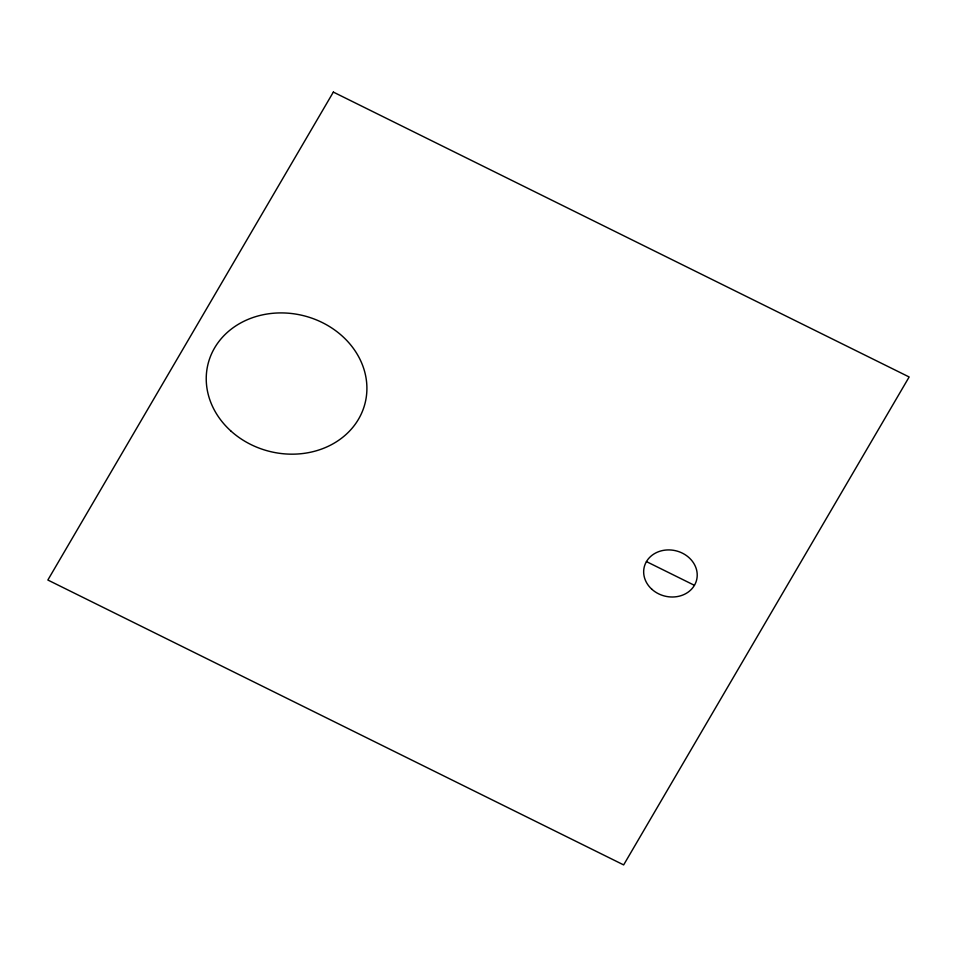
<?xml version="1.0" encoding="UTF-8"?>
<svg xmlns="http://www.w3.org/2000/svg" width="957" height="957" viewBox="0 0 957 957"><rect width="100%" height="100%" fill="white"/><g stroke="black" fill="none" stroke-linecap="round" stroke-linejoin="round"><path stroke-width="1.44" d="M646.442 561.592L694.423 585.325M333.347 92.087L47.85 580.026L623.653 864.913L909.15 376.974L333.347 92.087M230.661 430.794A80.926 69.945 13.9 0 0 364.485 405.373A80.926 69.945 13.9 0 0 264.551 314.458A80.926 69.945 13.9 0 0 230.661 430.794M651.896 589.297A26.975 23.315 13.9 0 0 696.445 580.624A26.975 23.315 13.9 0 0 662.974 550.454A26.975 23.315 13.9 0 0 651.896 589.297"/></g></svg>
